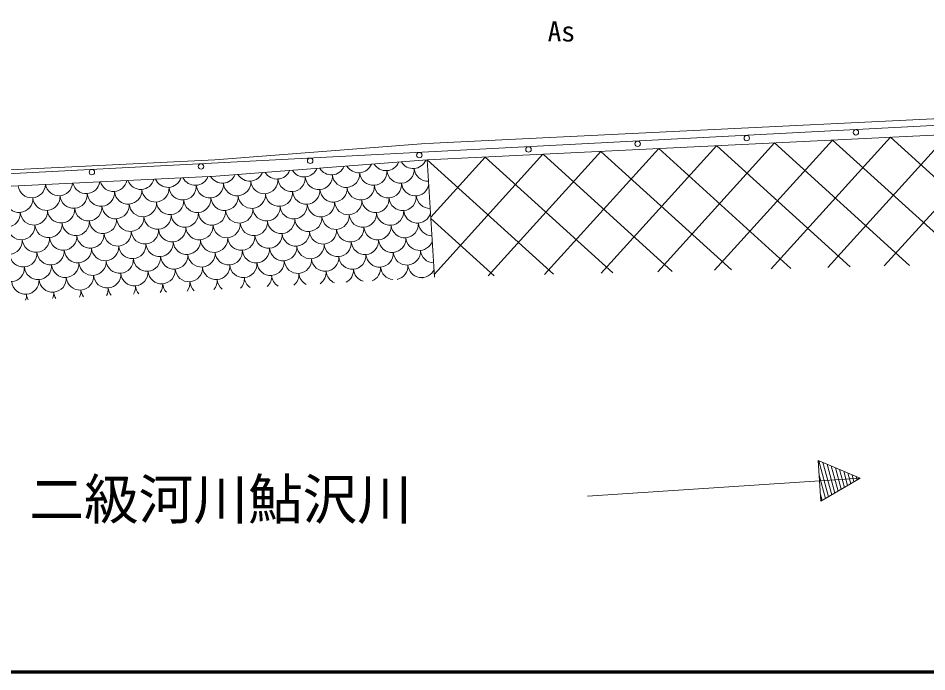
# Model space of a CAD drawing. Units: millimetres, scale not verified. Extents: x 4813 to 205063, y 5162 to 143662.
# Drawn here: x 109840 to 126468, y 5162 to 17117 of the extents above; entities that cross this region are included whole.
import ezdxf
from ezdxf.enums import TextEntityAlignment as Align

# ---------------------------------------------------------------- set-up
doc = ezdxf.new("R2010")
doc.units = ezdxf.units.MM
doc.header["$LTSCALE"] = 250
for name, color, linetype, lineweight in [('S-BGD', 7, 'Continuous', 13), ('図枠', 7, 'Continuous', 13), ('現況2', 7, 'Continuous', 13)]:
    doc.layers.add(name, color=color, linetype=linetype, lineweight=lineweight)
doc.layers.add('S-BGD-HTXT', color=7, linetype='Continuous')
doc.styles.add('ＭＳ ゴシック', font='')
doc.styles.get('ＭＳ ゴシック').set_extended_font_data('MS Gothic')

msp = doc.modelspace()

# ---------------------------------------------------------------- linework, layer by layer
at = {"layer": 'S-BGD'}
for p, q in [((124668.8, 8363.8), (124491.4, 9023.2)), ((124727, 8397.8), (124567.3, 8991.3)), ((124785.2, 8431.8), (124643.2, 8959.3)), ((124843.3, 8465.8), (124719.1, 8927.4)), ((124901.5, 8499.8), (124795, 8895.5)), ((124959.7, 8533.9), (124870.9, 8863.5)), ((125017.8, 8567.9), (124946.9, 8831.6)), ((120261.2, 8376.9), (125250.5, 8703.9)), ((124610.7, 8329.8), (124495.3, 8758.8)), ((125076, 8601.9), (125022.8, 8799.7)), ((125134.1, 8635.9), (125098.7, 8767.7)), ((125192.3, 8669.9), (125174.6, 8735.8)), ((124552.5, 8295.8), (124516.9, 8428.1))]:
    msp.add_line(p, q, dxfattribs=at)
msp.add_lwpolyline([(125250.5, 8703.9), (124477.5, 9029), (124526.6, 8280.6)], close=True, dxfattribs=at)
msp.add_lwpolyline([(125250.5, 8703.9), (124477.5, 9029), (124526.6, 8280.6)], close=True, dxfattribs=at)
at = {"layer": '図枠', "lineweight": 70}
msp.add_lwpolyline([(4812.9, 5162), (205062.9, 5162), (205062.9, 143662), (4812.9, 143662)], close=True, dxfattribs=at)
at = {"layer": '現況2'}
for p, q in [((137035.9, 15792.4), (117310.2, 14823.7)), ((137043.9, 15492.4), (117324.9, 14524)), ((124653.7, 12558.9), (126859.3, 14992.3)), ((125689.7, 12585), (127918.7, 15044.3)), ((121546, 12480.4), (123681.2, 14836.2)), ((122581.9, 12506.6), (124740.6, 14888.2)), ((123617.8, 12532.7), (125800, 14940.3)), ((123682.4, 14836.3), (126153.3, 12596.7)), ((124741.8, 14888.3), (127239.8, 12624.1)), ((125801.1, 14940.3), (128326.3, 12651.5)), ((118438.2, 12402), (120503, 14680.1)), ((119474.1, 12428.2), (121562.4, 14732.2)), ((120504.2, 14680.2), (122893.7, 12514.5)), ((120510, 12454.3), (122621.8, 14784.2)), ((121563.6, 14732.2), (123980.2, 12541.9)), ((122623, 14784.2), (125066.7, 12569.3)), ((117324.9, 14524), (117461, 12377.4)), ((117326.1, 14524.1), (119634.1, 12432.2)), ((117391.1, 13480.3), (118384.3, 14576.1)), ((117457.3, 12436.5), (119443.7, 14628.1)), ((118385.5, 14576.1), (120720.6, 12459.6)), ((119444.8, 14628.2), (121807.1, 12487)), ((117392.9, 13451.3), (118547.5, 12404.8))]:
    msp.add_line(p, q, dxfattribs=at)
for points in [[(105201.5, 14039.9), (127165.1, 15182.1), (145115.3, 16046), (147110.8, 16191.7), (148022.7, 16856.1)], [(117302, 14823.2), (113437.5, 14527.4), (105576.9, 14143.9)], [(117324.9, 14524), (113456.2, 14228), (105591.5, 13844.2)]]:
    msp.add_lwpolyline(points, dxfattribs=at)
for centre in [(123173, 14924.5), (125170.3, 15028.3), (121175.7, 14820.6), (117181.1, 14612.8), (119178.4, 14716.7), (115183.8, 14509), (111189.2, 14301.2), (113186.5, 14405.1)]:
    msp.add_circle(centre, 50, dxfattribs=at)
for centre, start, end in [((116569.8, 14577.8), 210.77989, 337.97102), ((117068.3, 14615.9), 210.77989, 337.97102), ((114575.6, 14425.2), 210.77989, 337.97102), ((115074.2, 14463.3), 210.77989, 337.97102), ((115572.7, 14501.5), 210.77989, 337.97102), ((116071.3, 14539.6), 210.77989, 337.97102), ((116339.6, 14309.4), 184.37562, 4.37529), ((116838.1, 14347.6), 184.37545, 4.37545), ((117336.7, 14385.7), 184.37545, 273.16997), ((111584.4, 14196.3), 196.5737, 349.01371), ((112082.9, 14234.4), 199.85538, 345.73203), ((112581.5, 14272.6), 203.19587, 342.39154), ((113080, 14310.7), 206.61053, 338.97688), ((113578.5, 14348.9), 210.11762, 337.97102), ((113846.9, 14118.7), 184.37545, 4.37545), ((114077.1, 14387), 210.77989, 337.97102), ((114345.4, 14156.8), 184.37562, 4.37529), ((114844, 14195), 184.37545, 4.37545), ((115342.5, 14233.1), 184.37545, 4.37545), ((115841.1, 14271.3), 184.37545, 4.37545), ((110088.7, 14081.9), 186.9556, 358.63181), ((110587.3, 14120), 190.13511, 355.4523), ((111085.8, 14158.1), 193.33755, 352.24986), ((111852.7, 13966.1), 184.37545, 4.37545), ((112351.3, 14004.2), 184.37562, 4.37529), ((112849.8, 14042.4), 184.37545, 4.37545), ((113348.3, 14080.5), 184.37545, 4.37545), ((115112.3, 13964.8), 184.37545, 4.37545), ((115610.9, 14002.9), 184.37545, 4.37545), ((116109.4, 14041.1), 184.37562, 4.37529), ((116607.9, 14079.2), 184.37545, 4.37545), ((117106.5, 14117.4), 184.37545, 351.7969), ((109858.5, 13813.5), 184.37545, 4.37545), ((110357.1, 13851.7), 184.37545, 4.37545), ((110855.6, 13889.8), 184.37562, 4.37529), ((111354.2, 13927.9), 184.37545, 4.37545), ((113118.1, 13812.2), 184.37545, 4.37545), ((113616.7, 13850.3), 184.37545, 4.37545), ((114115.2, 13888.5), 184.37562, 4.37529), ((114613.8, 13926.6), 184.37545, 4.37545), ((116377.7, 13810.9), 184.37545, 4.37545), ((116876.3, 13849), 184.37545, 4.37545), ((117374.8, 13887.2), 184.37545, 271.61197), ((110625.4, 13621.5), 184.37545, 4.37545), ((111124, 13659.6), 184.37545, 4.37545), ((111622.5, 13697.8), 184.37545, 4.37545), ((112121.1, 13735.9), 184.37562, 4.37529), ((112619.6, 13774), 184.37545, 4.37545), ((113885, 13620.1), 184.37545, 4.37545), ((114383.6, 13658.3), 184.37545, 4.37545), ((114882.1, 13696.4), 184.37545, 4.37545), ((115380.7, 13734.6), 184.37562, 4.37529), ((115879.2, 13772.7), 184.37545, 4.37545), ((109628.3, 13545.2), 184.37545, 4.37545), ((110126.9, 13583.3), 184.37562, 4.37529), ((111890.9, 13467.6), 184.37545, 4.37545), ((112389.4, 13505.7), 184.37545, 4.37545), ((112887.9, 13543.8), 184.37545, 4.37545), ((113386.5, 13582), 184.37562, 4.37529), ((115150.5, 13466.2), 184.37562, 4.37529), ((115649, 13504.4), 184.37545, 4.37545), ((116147.5, 13542.5), 184.37545, 4.37545), ((116646.1, 13580.7), 184.37545, 4.37545), ((117144.6, 13618.8), 184.37545, 345.71315), ((109896.7, 13315), 184.37562, 4.37529), ((110395.2, 13353.1), 184.37545, 4.37545), ((110893.8, 13391.3), 184.37545, 4.37545), ((111392.3, 13429.4), 184.37562, 4.37529), ((113156.3, 13313.6), 184.37562, 4.37529), ((113654.8, 13351.8), 184.37545, 4.37545), ((114153.4, 13389.9), 184.37545, 4.37545), ((114651.9, 13428.1), 184.37545, 4.37545), ((116415.9, 13312.3), 184.37562, 4.37529), ((116914.4, 13350.5), 184.37545, 4.37545), ((117413, 13388.6), 184.37545, 270.0525), ((110663.6, 13122.9), 184.37545, 4.37545), ((111162.1, 13161.1), 184.37562, 4.37529), ((111660.7, 13199.2), 184.37545, 4.37545), ((112159.2, 13237.4), 184.37545, 4.37545), ((112657.7, 13275.5), 184.37545, 4.37545), ((113923.2, 13121.6), 184.37545, 4.37545), ((114421.7, 13159.7), 184.37562, 4.37529), ((114920.3, 13197.9), 184.37545, 4.37545), ((115418.8, 13236), 184.37545, 4.37545), ((115917.3, 13274.2), 184.37545, 4.37545), ((109666.5, 13046.6), 184.37545, 4.37545), ((110165, 13084.8), 184.37545, 4.37545), ((111929, 12969), 184.37545, 4.37545), ((112427.5, 13007.2), 184.37562, 4.37529), ((112926.1, 13045.3), 184.37545, 4.37545), ((113424.6, 13083.4), 184.37545, 4.37545), ((115188.6, 12967.7), 184.37545, 4.37545), ((115687.1, 13005.8), 184.37545, 4.37545), ((116185.7, 13044), 184.37562, 4.37529), ((116684.2, 13082.1), 184.37545, 4.37545), ((117182.8, 13120.3), 184.37545, 341.18936), ((109934.8, 12816.4), 184.37545, 4.37545), ((110433.4, 12854.6), 184.37545, 4.37545), ((110931.9, 12892.7), 184.37562, 4.37529), ((111430.5, 12930.9), 184.37545, 4.37545), ((113194.4, 12815.1), 184.37545, 4.37545), ((113693, 12853.2), 184.37545, 4.37545), ((114191.5, 12891.4), 184.37562, 4.37529), ((114690.1, 12929.5), 184.37545, 4.37545), ((116454, 12813.8), 184.37545, 4.37545), ((116952.6, 12851.9), 184.37545, 4.37545), ((117451.1, 12890.1), 184.37545, 268.4904), ((110701.7, 12624.4), 184.37545, 4.37545), ((111200.3, 12662.5), 184.37545, 4.37545), ((111698.8, 12700.7), 184.37545, 4.37545), ((112197.3, 12738.8), 184.37562, 4.37529), ((112695.9, 12777), 184.37545, 4.37545), ((113961.3, 12623.1), 184.37545, 4.37545), ((114459.9, 12661.2), 184.37545, 4.37545), ((114958.4, 12699.3), 184.37545, 4.37545), ((115457, 12737.5), 184.37562, 4.37529), ((115955.5, 12775.6), 184.37545, 4.37545), ((109704.6, 12548.1), 184.37545, 4.37545), ((110203.2, 12586.2), 184.37562, 4.37529), ((111967.2, 12470.5), 184.37562, 4.37529), ((112465.7, 12508.6), 184.37545, 4.37545), ((112964.2, 12546.8), 184.37545, 4.37545), ((113462.8, 12584.9), 184.37562, 4.37529), ((115226.8, 12469.1), 303.62126, 4.37545), ((115725.3, 12507.3), 184.37545, 247.85553), ((115725.3, 12507.3), 298.50181, 4.37545), ((116223.8, 12545.4), 184.37545, 254.20753), ((116223.8, 12545.4), 292.14982, 4.37545), ((116722.4, 12583.6), 184.37545, 264.09359), ((116722.4, 12583.6), 282.26376, 4.37545), ((117220.9, 12621.7), 184.37545, 337.40363), ((109973, 12317.9), 184.37562, 4.37529), ((110471.5, 12356), 184.37545, 4.37545), ((110970.1, 12394.2), 184.37545, 4.37545), ((111468.6, 12432.3), 184.37545, 4.37545), ((113232.6, 12316.6), 319.1477, 4.37545), ((113731.1, 12354.7), 184.37545, 230.63988), ((113731.1, 12354.7), 315.71747, 4.37545), ((114229.7, 12392.9), 184.37545, 234.31054), ((114229.7, 12392.9), 312.04681, 4.37545), ((114728.2, 12431), 184.37545, 238.3), ((114728.2, 12431), 308.05735, 4.37545), ((115226.8, 12469.1), 184.37545, 242.73609), ((116990.7, 12353.4), 2.68825, 4.37545), ((117489.3, 12391.5), 184.37545, 186.0637), ((110739.9, 12125.8), 334.08857, 4.37545), ((111238.4, 12164), 184.37545, 215.0462), ((111238.4, 12164), 331.31115, 4.37545), ((111737, 12202.1), 184.37545, 217.91004), ((111737, 12202.1), 328.4473, 4.37545), ((112235.5, 12240.3), 184.37545, 220.87687), ((112235.5, 12240.3), 325.48048, 4.37545), ((112734, 12278.4), 184.37545, 223.96763), ((112734, 12278.4), 322.38972, 4.37545), ((113232.6, 12316.6), 184.37545, 227.20965), ((109742.8, 12049.5), 339.43539, 4.37545), ((110241.3, 12087.7), 184.37545, 209.56439), ((110241.3, 12087.7), 336.79295, 4.37545), ((110739.9, 12125.8), 184.37545, 212.26878)]:
    msp.add_arc(centre, 250, start, end, dxfattribs=at)

# ---------------------------------------------------------------- texts
at = {"layer": 'S-BGD-HTXT', "style": 'ＭＳ ゴシック'}
msp.add_text('二級河川鮎沢川', height=733.1, dxfattribs=at).set_placement((113544.2, 8319), align=Align.MIDDLE_CENTER)
at = {"layer": '現況2', "style": 'ＭＳ ゴシック'}
msp.add_text('As', height=366.6, dxfattribs=at).set_placement((119529.9, 16581.4), align=Align.BOTTOM_LEFT)

doc.saveas('drawing.dxf')
